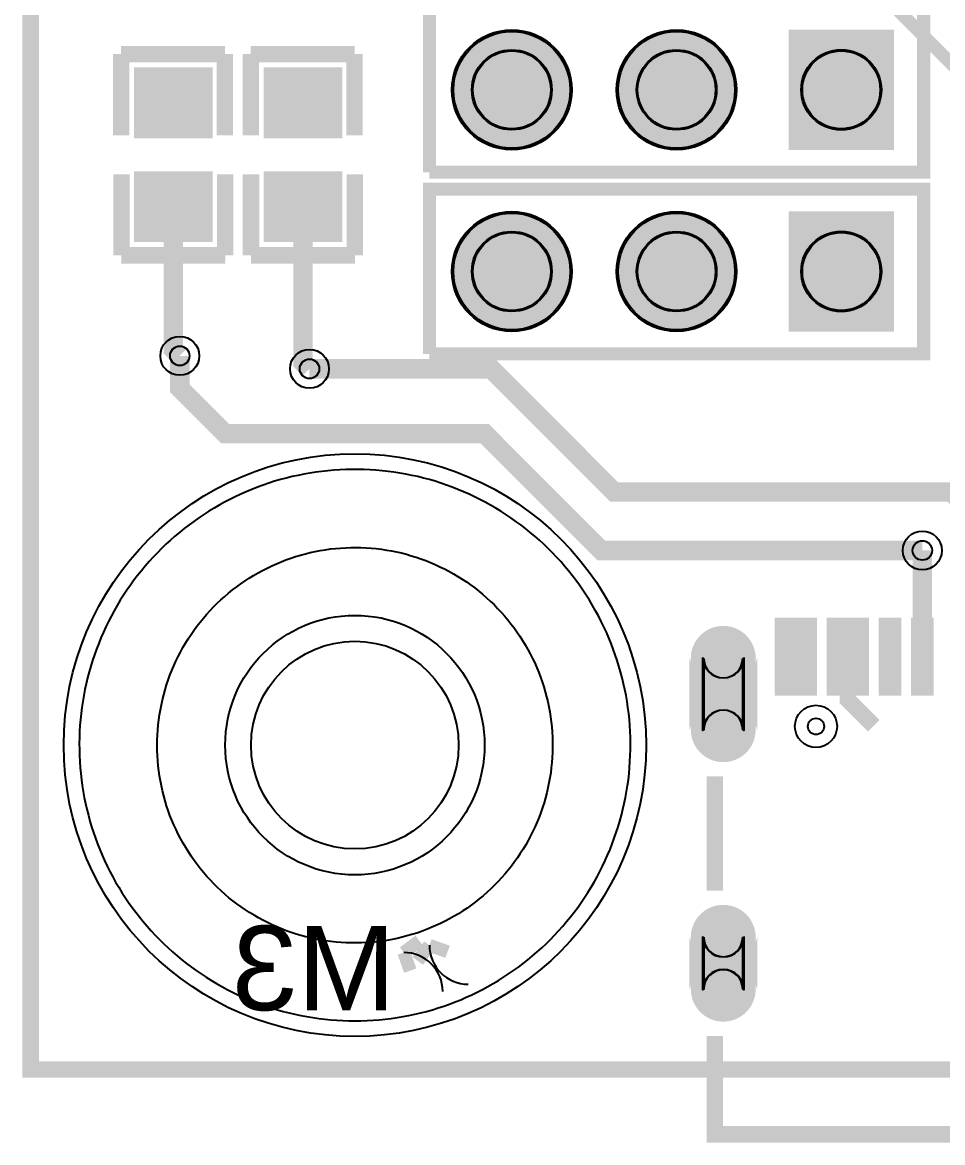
# Model space of a CAD drawing. Header units: millimetres. Extents: x -0.1 to 60.1, y -1.1 to 40.1.
# Drawn here: x -0.13 to 14.06, y -1.13 to 16.14 of the extents above; entities that cross this region are included whole.
import ezdxf

# ---------------------------------------------------------------- set-up
doc = ezdxf.new("R2010")
doc.units = ezdxf.units.MM
for name, color, linetype, true_color in [('BoardOutLine', 7, 'Continuous', 0xff00ff), ('BottomLayer', 7, 'Continuous', 0x0000ff), ('BottomSilkLayer', 7, 'Continuous', 0x66cc33), ('BottomSolderMaskLayer', 7, 'Continuous', 0xaa00ff), ('Document', 7, 'Continuous', 0xffffff), ('Hole', 7, 'Continuous', 0x222222), ('Multi-Layer', 7, 'Continuous', 0xc0c0c0), ('TopLayer', 7, 'Continuous', 0xff0000), ('TopPasteMaskLayer', 7, 'Continuous', 0x808080), ('TopSilkLayer', 7, 'Continuous', 0xffcc00), ('TopSolderMaskLayer', 7, 'Continuous', 0x800080)]:
    doc.layers.add(name, color=color, linetype=linetype, true_color=true_color)
doc.styles.get("Standard").update_dxf_attribs({"font": 'arial.ttf'})

msp = doc.modelspace()

# ---------------------------------------------------------------- hatches: boundary and pattern name
at = {"layer": 'BottomSolderMaskLayer'}
for points in [[(6.495, 15.1, 1), (8.345, 15.1, 1)], [(9.035, 15.1, 1), (10.885, 15.1, 1)], [(13.313, 14.175), (11.687, 14.175), (11.687, 16.025), (13.313, 16.025)], [(6.495, 12.3, 1), (8.345, 12.3, 1)], [(9.035, 12.3, 1), (10.885, 12.3, 1)], [(13.313, 11.375), (11.687, 11.375), (11.687, 13.225), (13.313, 13.225)], [(11.205, 6.351, -0.785398), (10.155, 6.351), (10.155, 5.224, -0.785398), (11.205, 5.224)], [(11.205, 2.049, -0.785398), (10.155, 2.049), (10.155, 1.226, -0.785398), (11.205, 1.226)]]:
    msp.add_hatch(color=256, dxfattribs=at).paths.add_polyline_path(points)
at = {"layer": 'Multi-Layer'}
for points in [[(6.52, 15.1, 1), (8.32, 15.1, 1)], [(9.06, 15.1, 1), (10.86, 15.1, 1)], [(13.287, 14.2), (11.713, 14.2), (11.713, 16), (13.287, 16)], [(6.52, 12.3, 1), (8.32, 12.3, 1)], [(9.06, 12.3, 1), (10.86, 12.3, 1)], [(13.287, 11.4), (11.713, 11.4), (11.713, 13.2), (13.287, 13.2)], [(11.18, 6.337, -0.785398), (10.18, 6.337), (10.18, 5.237, -0.785398), (11.18, 5.237)], [(11.18, 2.037, -0.785398), (10.18, 2.037), (10.18, 1.237, -0.785398), (11.18, 1.237)]]:
    msp.add_hatch(color=256, dxfattribs=at).paths.add_polyline_path(points)
at = {"layer": 'TopLayer'}
for points in [[(1.651, 14.4), (1.651, 15.4), (2.751, 15.4), (2.751, 14.4)], [(3.65, 14.4), (3.65, 15.4), (4.75, 15.4), (4.75, 14.4)], [(1.651, 12.8), (1.651, 13.8), (2.751, 13.8), (2.751, 12.8)], [(3.65, 12.8), (3.65, 13.8), (4.75, 13.8), (4.75, 12.8)], [(11.5, 6.937), (12.1, 6.937), (12.1, 5.787), (11.5, 5.787)], [(12.3, 6.937), (12.9, 6.937), (12.9, 5.787), (12.3, 5.787)], [(13.1, 6.937), (13.4, 6.937), (13.4, 5.787), (13.1, 5.787)], [(13.6, 6.937), (13.9, 6.937), (13.9, 5.787), (13.6, 5.787)]]:
    msp.add_hatch(color=256, dxfattribs=at).paths.add_polyline_path(points)
at = {"layer": 'TopPasteMaskLayer'}
for points in [[(1.651, 14.4), (1.651, 15.4), (2.751, 15.4), (2.751, 14.4)], [(3.65, 14.4), (3.65, 15.4), (4.75, 15.4), (4.75, 14.4)], [(1.651, 12.8), (1.651, 13.8), (2.751, 13.8), (2.751, 12.8)], [(3.65, 12.8), (3.65, 13.8), (4.75, 13.8), (4.75, 12.8)], [(11.5, 6.937), (12.1, 6.937), (12.1, 5.787), (11.5, 5.787)], [(12.3, 6.937), (12.9, 6.937), (12.9, 5.787), (12.3, 5.787)], [(13.1, 6.937), (13.4, 6.937), (13.4, 5.787), (13.1, 5.787)], [(13.6, 6.937), (13.9, 6.937), (13.9, 5.787), (13.6, 5.787)], [(10.18, 6.337), (10.181, 6.369), (10.184, 6.401), (10.189, 6.433), (10.196, 6.464), (10.205, 6.495), (10.217, 6.525), (10.23, 6.554), (10.244, 6.583), (10.261, 6.61), (10.279, 6.636), (10.299, 6.662), (10.321, 6.685), (10.344, 6.708), (10.368, 6.728), (10.394, 6.748), (10.421, 6.765), (10.449, 6.781), (10.478, 6.795), (10.507, 6.807), (10.538, 6.817), (10.569, 6.825), (10.6, 6.831), (10.632, 6.835), (10.664, 6.837), (10.696, 6.837), (10.728, 6.835), (10.76, 6.831), (10.791, 6.825), (10.822, 6.817), (10.853, 6.807), (10.882, 6.795), (10.911, 6.781), (10.939, 6.765), (10.966, 6.748), (10.992, 6.728), (11.016, 6.708), (11.039, 6.685), (11.061, 6.662), (11.081, 6.636), (11.099, 6.61), (11.116, 6.583), (11.13, 6.554), (11.143, 6.525), (11.155, 6.495), (11.164, 6.464), (11.171, 6.433), (11.176, 6.401), (11.179, 6.369), (11.18, 6.337), (11.18, 5.237), (11.179, 5.205), (11.176, 5.173), (11.171, 5.142), (11.164, 5.111), (11.155, 5.08), (11.143, 5.05), (11.13, 5.02), (11.116, 4.992), (11.099, 4.965), (11.081, 4.938), (11.061, 4.913), (11.039, 4.89), (11.016, 4.867), (10.992, 4.846), (10.966, 4.827), (10.939, 4.81), (10.911, 4.794), (10.882, 4.78), (10.853, 4.768), (10.822, 4.758), (10.791, 4.75), (10.76, 4.744), (10.728, 4.74), (10.696, 4.738), (10.664, 4.738), (10.632, 4.74), (10.6, 4.744), (10.569, 4.75), (10.538, 4.758), (10.507, 4.768), (10.478, 4.78), (10.449, 4.794), (10.421, 4.81), (10.394, 4.827), (10.368, 4.846), (10.344, 4.867), (10.321, 4.89), (10.299, 4.913), (10.279, 4.938), (10.261, 4.965), (10.244, 4.992), (10.23, 5.02), (10.217, 5.05), (10.205, 5.08), (10.196, 5.111), (10.189, 5.142), (10.184, 5.173), (10.181, 5.205), (10.18, 5.237)], [(10.18, 2.038), (10.181, 2.07), (10.184, 2.102), (10.189, 2.133), (10.196, 2.164), (10.205, 2.195), (10.217, 2.225), (10.23, 2.255), (10.244, 2.283), (10.261, 2.31), (10.279, 2.337), (10.299, 2.362), (10.321, 2.385), (10.344, 2.408), (10.368, 2.428), (10.394, 2.448), (10.421, 2.465), (10.449, 2.481), (10.478, 2.495), (10.507, 2.507), (10.538, 2.517), (10.569, 2.525), (10.6, 2.531), (10.632, 2.535), (10.664, 2.537), (10.696, 2.537), (10.728, 2.535), (10.76, 2.531), (10.791, 2.525), (10.822, 2.517), (10.853, 2.507), (10.882, 2.495), (10.911, 2.481), (10.939, 2.465), (10.966, 2.448), (10.992, 2.428), (11.016, 2.408), (11.039, 2.385), (11.061, 2.362), (11.081, 2.337), (11.099, 2.31), (11.116, 2.283), (11.13, 2.255), (11.143, 2.225), (11.155, 2.195), (11.164, 2.164), (11.171, 2.133), (11.176, 2.102), (11.179, 2.07), (11.18, 2.038), (11.18, 1.238), (11.179, 1.206), (11.176, 1.174), (11.171, 1.142), (11.164, 1.111), (11.155, 1.08), (11.143, 1.05), (11.13, 1.021), (11.116, 0.992), (11.099, 0.965), (11.081, 0.939), (11.061, 0.913), (11.039, 0.89), (11.016, 0.867), (10.992, 0.847), (10.966, 0.827), (10.939, 0.81), (10.911, 0.794), (10.882, 0.78), (10.853, 0.768), (10.822, 0.758), (10.791, 0.75), (10.76, 0.744), (10.728, 0.74), (10.696, 0.738), (10.664, 0.738), (10.632, 0.74), (10.6, 0.744), (10.569, 0.75), (10.538, 0.758), (10.507, 0.768), (10.478, 0.78), (10.449, 0.794), (10.421, 0.81), (10.394, 0.827), (10.368, 0.847), (10.344, 0.867), (10.321, 0.89), (10.299, 0.913), (10.279, 0.939), (10.261, 0.965), (10.244, 0.992), (10.23, 1.021), (10.217, 1.05), (10.205, 1.08), (10.196, 1.111), (10.189, 1.142), (10.184, 1.174), (10.181, 1.206), (10.18, 1.238)]]:
    msp.add_hatch(color=256, dxfattribs=at).paths.add_polyline_path(points)
at = {"layer": 'TopSolderMaskLayer'}
for points in [[(6.495, 15.1, 1), (8.345, 15.1, 1)], [(9.035, 15.1, 1), (10.885, 15.1, 1)], [(13.313, 14.175), (11.687, 14.175), (11.687, 16.025), (13.313, 16.025)], [(1.595, 14.353), (1.595, 15.446), (2.806, 15.446), (2.806, 14.353)], [(3.594, 14.353), (3.594, 15.446), (4.805, 15.446), (4.805, 14.353)], [(1.595, 12.753), (1.595, 13.846), (2.806, 13.846), (2.806, 12.753)], [(3.594, 12.753), (3.594, 13.846), (4.805, 13.846), (4.805, 12.753)], [(6.495, 12.3, 1), (8.345, 12.3, 1)], [(9.035, 12.3, 1), (10.885, 12.3, 1)], [(13.313, 11.375), (11.687, 11.375), (11.687, 13.225), (13.313, 13.225)], [(11.475, 6.963), (12.125, 6.963), (12.125, 5.762), (11.475, 5.762)], [(12.275, 6.963), (12.925, 6.963), (12.925, 5.762), (12.275, 5.762)], [(13.075, 6.963), (13.425, 6.963), (13.425, 5.762), (13.075, 5.762)], [(13.575, 6.963), (13.925, 6.963), (13.925, 5.762), (13.575, 5.762)], [(11.205, 6.351, -0.785398), (10.155, 6.351), (10.155, 5.224, -0.785398), (11.205, 5.224)], [(11.205, 2.049, -0.785398), (10.155, 2.049), (10.155, 1.226, -0.785398), (11.205, 1.226)]]:
    msp.add_hatch(color=256, dxfattribs=at).paths.add_polyline_path(points)

# ---------------------------------------------------------------- linework, layer by layer
at = {"layer": 'BoardOutLine', "const_width": 0.254}
msp.add_lwpolyline([(0, 40), (60, 40), (60, 0), (0, 0), (0, 40)], close=True, dxfattribs=at)
at = {"layer": 'BottomLayer'}
for points, const_width in [([(10.899, 16.901), (12.799, 16.901), (22.2, 7.501), (34.999, 7.501), (40, 12.499), (48.999, 12.499), (50.3, 13.8)], 0.2), ([(13.75, 8), (8.8, 8), (7, 9.8), (3, 9.8), (2.3, 10.5), (2.3, 11)], 0.3), ([(16.75, 8), (15.1, 8), (14.2, 8.9), (9, 8.9), (7.9, 10), (7.1, 10.8), (4.3, 10.8)], 0.3)]:
    msp.add_lwpolyline(points, dxfattribs=dict(at, const_width=const_width))
for points in [[(5.001, 0.75), (5.094, 0.751), (5.187, 0.754), (5.28, 0.759), (5.373, 0.766), (5.466, 0.776), (5.558, 0.787), (5.65, 0.8), (5.742, 0.815), (5.833, 0.832), (5.924, 0.852), (6.015, 0.873), (6.105, 0.896), (6.195, 0.921), (6.284, 0.948), (6.372, 0.977), (6.46, 1.008), (6.547, 1.041), (6.633, 1.076), (6.718, 1.113), (6.803, 1.151), (6.887, 1.192), (6.97, 1.234), (7.052, 1.278), (7.133, 1.324), (7.213, 1.371), (7.292, 1.421), (7.369, 1.472), (7.446, 1.524), (7.522, 1.579), (7.596, 1.635), (7.669, 1.692), (7.741, 1.752), (7.811, 1.812), (7.88, 1.875), (7.948, 1.938), (8.014, 2.004), (8.079, 2.07), (8.142, 2.139), (8.204, 2.208), (8.265, 2.279), (8.323, 2.351), (8.381, 2.424), (8.436, 2.499), (8.49, 2.575), (8.542, 2.652), (8.593, 2.73), (8.642, 2.809), (8.689, 2.889), (8.734, 2.97), (8.778, 3.053), (8.819, 3.136), (8.859, 3.22), (8.897, 3.305), (8.934, 3.39), (8.968, 3.477), (9, 3.564), (9.031, 3.652), (9.059, 3.741), (9.086, 3.83), (9.11, 3.919), (9.133, 4.01), (9.154, 4.1), (9.173, 4.192), (9.189, 4.283), (9.204, 4.375), (9.217, 4.467), (9.227, 4.56), (9.236, 4.652), (9.242, 4.745), (9.247, 4.838), (9.25, 4.931), (9.25, 5.024), (9.249, 5.117), (9.245, 5.21), (9.239, 5.303), (9.232, 5.395), (9.222, 5.488), (9.21, 5.58), (9.197, 5.672), (9.181, 5.764), (9.163, 5.855), (9.143, 5.946), (9.122, 6.037), (9.098, 6.127), (9.072, 6.216), (9.045, 6.305), (9.015, 6.393), (8.984, 6.481), (8.95, 6.568), (8.915, 6.654), (8.878, 6.739), (8.839, 6.823), (8.798, 6.907), (8.756, 6.99), (8.711, 7.071), (8.665, 7.152), (8.617, 7.232), (8.567, 7.311), (8.516, 7.388), (8.463, 7.464), (8.408, 7.54), (8.352, 7.614), (8.293, 7.686), (8.234, 7.758), (8.173, 7.828), (8.11, 7.897), (8.046, 7.964), (7.98, 8.03), (7.913, 8.095), (7.845, 8.158), (7.775, 8.219), (7.704, 8.279), (7.632, 8.337), (7.558, 8.394), (7.483, 8.449), (7.407, 8.503), (7.33, 8.555), (7.251, 8.605), (7.172, 8.653), (7.091, 8.7), (7.01, 8.745), (6.927, 8.788), (6.844, 8.829), (6.76, 8.869), (6.675, 8.906), (6.589, 8.942), (6.502, 8.976), (6.415, 9.008), (6.327, 9.038), (6.238, 9.066), (6.149, 9.092), (6.059, 9.116), (5.968, 9.138), (5.878, 9.158), (5.786, 9.177), (5.695, 9.193), (5.603, 9.207), (5.511, 9.219), (5.418, 9.229), (5.325, 9.238), (5.233, 9.244), (5.14, 9.248), (5.047, 9.25), (4.954, 9.25), (4.861, 9.248), (4.768, 9.244), (4.675, 9.238), (4.582, 9.229), (4.49, 9.219), (4.397, 9.207), (4.305, 9.193), (4.214, 9.177), (4.123, 9.158), (4.032, 9.138), (3.941, 9.116), (3.852, 9.092), (3.762, 9.066), (3.674, 9.038), (3.586, 9.008), (3.498, 8.976), (3.412, 8.942), (3.326, 8.906), (3.241, 8.869), (3.156, 8.829), (3.073, 8.788), (2.99, 8.745), (2.909, 8.7), (2.828, 8.653), (2.749, 8.605), (2.671, 8.555), (2.593, 8.503), (2.517, 8.449), (2.442, 8.394), (2.369, 8.337), (2.296, 8.279), (2.225, 8.219), (2.155, 8.158), (2.087, 8.095), (2.02, 8.03), (1.954, 7.964), (1.89, 7.897), (1.827, 7.828), (1.766, 7.758), (1.707, 7.686), (1.649, 7.614), (1.592, 7.54), (1.538, 7.464), (1.484, 7.388), (1.433, 7.311), (1.383, 7.232), (1.335, 7.152), (1.289, 7.071), (1.245, 6.99), (1.202, 6.907), (1.161, 6.823), (1.122, 6.739), (1.085, 6.654), (1.05, 6.568), (1.016, 6.481), (0.985, 6.393), (0.955, 6.305), (0.928, 6.216), (0.902, 6.127), (0.878, 6.037), (0.857, 5.946), (0.837, 5.855), (0.819, 5.764), (0.804, 5.672), (0.79, 5.58), (0.778, 5.488), (0.769, 5.395), (0.761, 5.303), (0.755, 5.21), (0.752, 5.117), (0.75, 5.024), (0.751, 4.931), (0.753, 4.838), (0.758, 4.745), (0.764, 4.652), (0.773, 4.56), (0.784, 4.467), (0.796, 4.375), (0.811, 4.283), (0.828, 4.192), (0.846, 4.1), (0.867, 4.01), (0.89, 3.919), (0.914, 3.83), (0.941, 3.741), (0.97, 3.652), (1, 3.564), (1.032, 3.477), (1.067, 3.39), (1.103, 3.305), (1.141, 3.22), (1.181, 3.136), (1.223, 3.053), (1.266, 2.97), (1.311, 2.889), (1.358, 2.809), (1.407, 2.73), (1.458, 2.652), (1.51, 2.575), (1.564, 2.499), (1.62, 2.424), (1.677, 2.351), (1.736, 2.279), (1.796, 2.208), (1.858, 2.139), (1.921, 2.07), (1.986, 2.004), (2.052, 1.938), (2.12, 1.875), (2.189, 1.812), (2.26, 1.752), (2.331, 1.692), (2.404, 1.635), (2.479, 1.579), (2.554, 1.524), (2.631, 1.472), (2.709, 1.421), (2.788, 1.371), (2.867, 1.324), (2.948, 1.278), (3.03, 1.234), (3.113, 1.192), (3.197, 1.151), (3.282, 1.113), (3.367, 1.076), (3.454, 1.041), (3.541, 1.008), (3.628, 0.977), (3.717, 0.948), (3.806, 0.921), (3.895, 0.896), (3.985, 0.873), (4.076, 0.852), (4.167, 0.832), (4.258, 0.815), (4.35, 0.8), (4.442, 0.787), (4.535, 0.776), (4.627, 0.766), (4.72, 0.759), (4.813, 0.754), (4.906, 0.751), (4.999, 0.75)], [(1.951, 4.997), (1.952, 5.075), (1.955, 5.154), (1.96, 5.233), (1.967, 5.311), (1.976, 5.389), (1.987, 5.467), (2, 5.545), (2.016, 5.622), (2.033, 5.699), (2.052, 5.776), (2.073, 5.852), (2.096, 5.927), (2.121, 6.002), (2.148, 6.076), (2.177, 6.149), (2.207, 6.221), (2.24, 6.293), (2.274, 6.364), (2.311, 6.434), (2.349, 6.503), (2.388, 6.571), (2.43, 6.638), (2.473, 6.704), (2.518, 6.768), (2.565, 6.832), (2.613, 6.894), (2.663, 6.955), (2.714, 7.015), (2.767, 7.073), (2.821, 7.13), (2.877, 7.186), (2.935, 7.24), (2.993, 7.293), (3.053, 7.344), (3.114, 7.393), (3.177, 7.441), (3.241, 7.487), (3.306, 7.532), (3.372, 7.575), (3.439, 7.616), (3.507, 7.656), (3.576, 7.693), (3.646, 7.729), (3.717, 7.763), (3.789, 7.795), (3.862, 7.826), (3.935, 7.854), (4.01, 7.881), (4.084, 7.905), (4.16, 7.928), (4.236, 7.949), (4.312, 7.968), (4.389, 7.984), (4.467, 7.999), (4.544, 8.012), (4.622, 8.023), (4.701, 8.031), (4.779, 8.038), (4.858, 8.043), (4.937, 8.045), (5.015, 8.046), (5.094, 8.045), (5.173, 8.041), (5.251, 8.036), (5.33, 8.028), (5.408, 8.019), (5.486, 8.007), (5.563, 7.994), (5.641, 7.978), (5.717, 7.961), (5.794, 7.941), (5.87, 7.919), (5.945, 7.896), (6.019, 7.871), (6.093, 7.843), (6.166, 7.814), (6.239, 7.783), (6.31, 7.75), (6.381, 7.715), (6.451, 7.679), (6.52, 7.641), (6.587, 7.6), (6.654, 7.559), (6.72, 7.515), (6.784, 7.47), (6.847, 7.423), (6.91, 7.374), (6.97, 7.324), (7.03, 7.272), (7.088, 7.219), (7.145, 7.165), (7.2, 7.108), (7.254, 7.051), (7.306, 6.992), (7.357, 6.932), (7.406, 6.87), (7.454, 6.808), (7.499, 6.744), (7.544, 6.678), (7.586, 6.612), (7.627, 6.545), (7.666, 6.476), (7.704, 6.407), (7.739, 6.337), (7.773, 6.266), (7.805, 6.193), (7.835, 6.121), (7.863, 6.047), (7.889, 5.973), (7.913, 5.898), (7.936, 5.822), (7.956, 5.746), (7.974, 5.67), (7.991, 5.592), (8.005, 5.515), (8.017, 5.437), (8.028, 5.359), (8.036, 5.281), (8.042, 5.202), (8.047, 5.124), (8.049, 5.045), (8.049, 4.966), (8.047, 4.887), (8.043, 4.808), (8.037, 4.73), (8.029, 4.651), (8.019, 4.573), (8.007, 4.495), (7.993, 4.417), (7.977, 4.34), (7.959, 4.263), (7.939, 4.187), (7.917, 4.111), (7.893, 4.036), (7.867, 3.962), (7.84, 3.888), (7.81, 3.815), (7.778, 3.743), (7.745, 3.671), (7.71, 3.601), (7.673, 3.531), (7.634, 3.462), (7.593, 3.395), (7.551, 3.328), (7.507, 3.263), (7.461, 3.199), (7.413, 3.136), (7.364, 3.074), (7.314, 3.013), (7.262, 2.954), (7.208, 2.896), (7.153, 2.84), (7.096, 2.785), (7.038, 2.731), (6.979, 2.679), (6.918, 2.629), (6.856, 2.58), (6.793, 2.533), (6.729, 2.487), (6.663, 2.444), (6.597, 2.401), (6.529, 2.361), (6.46, 2.322), (6.39, 2.285), (6.32, 2.25), (6.248, 2.217), (6.176, 2.186), (6.103, 2.156), (6.029, 2.129), (5.954, 2.103), (5.879, 2.079), (5.803, 2.058), (5.727, 2.038), (5.65, 2.02), (5.573, 2.004), (5.495, 1.99), (5.417, 1.979), (5.339, 1.969), (5.26, 1.961), (5.182, 1.955), (5.103, 1.952), (5.024, 1.95), (4.945, 1.95), (4.866, 1.953), (4.788, 1.957), (4.709, 1.964), (4.631, 1.972), (4.552, 1.983), (4.475, 1.996), (4.397, 2.01), (4.32, 2.027), (4.243, 2.045), (4.167, 2.066), (4.092, 2.088), (4.017, 2.113), (3.942, 2.139), (3.869, 2.168), (3.796, 2.198), (3.724, 2.23), (3.653, 2.264), (3.582, 2.3), (3.513, 2.337), (3.445, 2.377), (3.377, 2.418), (3.311, 2.46), (3.246, 2.505), (3.182, 2.551), (3.119, 2.599), (3.058, 2.648), (2.998, 2.699), (2.939, 2.752), (2.881, 2.806), (2.825, 2.862), (2.771, 2.919), (2.718, 2.977), (2.666, 3.037), (2.616, 3.098), (2.568, 3.16), (2.521, 3.223), (2.476, 3.288), (2.433, 3.354), (2.391, 3.421), (2.351, 3.489), (2.313, 3.558), (2.276, 3.628), (2.242, 3.699), (2.209, 3.771), (2.178, 3.843), (2.149, 3.917), (2.122, 3.991), (2.097, 4.065), (2.074, 4.141), (2.053, 4.217), (2.034, 4.293), (2.016, 4.37), (2.001, 4.448), (1.988, 4.525), (1.977, 4.603), (1.967, 4.682), (1.96, 4.76), (1.955, 4.839), (1.952, 4.918), (1.951, 4.997)]]:
    msp.add_lwpolyline(points, close=True, dxfattribs=at)
at = {"layer": 'BottomSilkLayer', "const_width": 0.2}
for points in [[(5.754, 1.803), (5.994, 1.983)], [(5.754, 1.803), (5.854, 1.523)]]:
    msp.add_lwpolyline(points, dxfattribs=at)
at = {"layer": 'BottomSilkLayer'}
msp.add_circle((5, 5), 4.49, dxfattribs=at)
msp.add_arc((5.754, 1.203), 0.6, 359.9976, 90, dxfattribs=at)
at = {"layer": 'BottomSolderMaskLayer'}
for points in [[(10.365, 6.351), (10.365, 5.224)], [(10.995, 6.351), (10.995, 5.224)], [(10.365, 2.049), (10.365, 1.226)], [(10.995, 2.049), (10.995, 1.226)]]:
    msp.add_lwpolyline(points, close=True, dxfattribs=at)
for centre, radius in [((7.42, 15.1), 0.925), ((9.96, 15.1), 0.925), ((7.42, 15.1), 0.617), ((9.96, 15.1), 0.617), ((12.5, 15.1), 0.619), ((7.42, 12.3), 0.925), ((9.96, 12.3), 0.925), ((7.42, 12.3), 0.617), ((9.96, 12.3), 0.617), ((12.5, 12.3), 0.619), ((5, 5), 2)]:
    msp.add_circle(centre, radius, dxfattribs=at)
for centre, start, end in [((10.68, 6.351), 180, 0), ((10.68, 5.224), 0, 180), ((10.68, 2.049), 180, 0), ((10.68, 1.226), 0, 180)]:
    msp.add_arc(centre, 0.315, start, end, dxfattribs=at)
at = {"layer": 'Document'}
msp.add_circle((12.11, 5.288), 0.125, dxfattribs=at)
at = {"layer": 'Hole'}
for centre in [(2.3, 11), (4.3, 10.8), (13.75, 8)]:
    msp.add_circle(centre, 0.15, dxfattribs=at)
at = {"layer": 'Multi-Layer'}
for points in [[(10.38, 6.337), (10.38, 5.237)], [(10.98, 6.337), (10.98, 5.237)], [(10.38, 2.038), (10.38, 1.238)], [(10.98, 2.038), (10.98, 1.238)]]:
    msp.add_lwpolyline(points, close=True, dxfattribs=at)
for centre, radius in [((7.42, 15.1), 0.9), ((9.96, 15.1), 0.9), ((7.42, 15.1), 0.6), ((9.96, 15.1), 0.6), ((12.5, 15.1), 0.6), ((7.42, 12.3), 0.9), ((9.96, 12.3), 0.9), ((7.42, 12.3), 0.6), ((9.96, 12.3), 0.6), ((12.5, 12.3), 0.6), ((2.3, 11), 0.3), ((4.3, 10.8), 0.3), ((13.75, 8), 0.3), ((5, 5), 1.6), ((12.11, 5.288), 0.325)]:
    msp.add_circle(centre, radius, dxfattribs=at)
for centre, start, end in [((10.68, 6.337), 180, 0), ((10.68, 5.237), 0, 180), ((10.68, 2.038), 180, 0), ((10.68, 1.238), 0, 180)]:
    msp.add_arc(centre, 0.3, start, end, dxfattribs=at)
at = {"layer": 'TopLayer'}
for points, const_width in [([(2.3, 11), (2.2, 11.1), (2.2, 13.3)], 0.3), ([(4.3, 10.8), (4.2, 10.9), (4.2, 13.3)], 0.3), ([(13.75, 6.362), (13.75, 8)], 0.3), ([(12.6, 6.362), (12.6, 5.7), (13, 5.3)], 0.25)]:
    msp.add_lwpolyline(points, dxfattribs=dict(at, const_width=const_width))
for points in [[(5.001, 0.75), (5.094, 0.751), (5.187, 0.754), (5.28, 0.759), (5.373, 0.766), (5.466, 0.776), (5.558, 0.787), (5.65, 0.8), (5.742, 0.815), (5.833, 0.832), (5.924, 0.852), (6.015, 0.873), (6.105, 0.896), (6.195, 0.921), (6.284, 0.948), (6.372, 0.977), (6.46, 1.008), (6.547, 1.041), (6.633, 1.076), (6.718, 1.113), (6.803, 1.151), (6.887, 1.192), (6.97, 1.234), (7.052, 1.278), (7.133, 1.324), (7.213, 1.371), (7.292, 1.421), (7.369, 1.472), (7.446, 1.524), (7.522, 1.579), (7.596, 1.635), (7.669, 1.692), (7.741, 1.752), (7.811, 1.812), (7.88, 1.875), (7.948, 1.938), (8.014, 2.004), (8.079, 2.07), (8.142, 2.139), (8.204, 2.208), (8.265, 2.279), (8.323, 2.351), (8.381, 2.424), (8.436, 2.499), (8.49, 2.575), (8.542, 2.652), (8.593, 2.73), (8.642, 2.809), (8.689, 2.889), (8.734, 2.97), (8.778, 3.053), (8.819, 3.136), (8.859, 3.22), (8.897, 3.305), (8.934, 3.39), (8.968, 3.477), (9, 3.564), (9.031, 3.652), (9.059, 3.741), (9.086, 3.83), (9.11, 3.919), (9.133, 4.01), (9.154, 4.1), (9.173, 4.192), (9.189, 4.283), (9.204, 4.375), (9.217, 4.467), (9.227, 4.56), (9.236, 4.652), (9.242, 4.745), (9.247, 4.838), (9.25, 4.931), (9.25, 5.024), (9.249, 5.117), (9.245, 5.21), (9.239, 5.303), (9.232, 5.395), (9.222, 5.488), (9.21, 5.58), (9.197, 5.672), (9.181, 5.764), (9.163, 5.855), (9.143, 5.946), (9.122, 6.037), (9.098, 6.127), (9.072, 6.216), (9.045, 6.305), (9.015, 6.393), (8.984, 6.481), (8.95, 6.568), (8.915, 6.654), (8.878, 6.739), (8.839, 6.823), (8.798, 6.907), (8.756, 6.99), (8.711, 7.071), (8.665, 7.152), (8.617, 7.232), (8.567, 7.311), (8.516, 7.388), (8.463, 7.464), (8.408, 7.54), (8.352, 7.614), (8.293, 7.686), (8.234, 7.758), (8.173, 7.828), (8.11, 7.897), (8.046, 7.964), (7.98, 8.03), (7.913, 8.095), (7.845, 8.158), (7.775, 8.219), (7.704, 8.279), (7.632, 8.337), (7.558, 8.394), (7.483, 8.449), (7.407, 8.503), (7.33, 8.555), (7.251, 8.605), (7.172, 8.653), (7.091, 8.7), (7.01, 8.745), (6.927, 8.788), (6.844, 8.829), (6.76, 8.869), (6.675, 8.906), (6.589, 8.942), (6.502, 8.976), (6.415, 9.008), (6.327, 9.038), (6.238, 9.066), (6.149, 9.092), (6.059, 9.116), (5.968, 9.138), (5.878, 9.158), (5.786, 9.177), (5.695, 9.193), (5.603, 9.207), (5.511, 9.219), (5.418, 9.229), (5.325, 9.238), (5.233, 9.244), (5.14, 9.248), (5.047, 9.25), (4.954, 9.25), (4.861, 9.248), (4.768, 9.244), (4.675, 9.238), (4.582, 9.229), (4.49, 9.219), (4.397, 9.207), (4.305, 9.193), (4.214, 9.177), (4.123, 9.158), (4.032, 9.138), (3.941, 9.116), (3.852, 9.092), (3.762, 9.066), (3.674, 9.038), (3.586, 9.008), (3.498, 8.976), (3.412, 8.942), (3.326, 8.906), (3.241, 8.869), (3.156, 8.829), (3.073, 8.788), (2.99, 8.745), (2.909, 8.7), (2.828, 8.653), (2.749, 8.605), (2.671, 8.555), (2.593, 8.503), (2.517, 8.449), (2.442, 8.394), (2.369, 8.337), (2.296, 8.279), (2.225, 8.219), (2.155, 8.158), (2.087, 8.095), (2.02, 8.03), (1.954, 7.964), (1.89, 7.897), (1.827, 7.828), (1.766, 7.758), (1.707, 7.686), (1.649, 7.614), (1.592, 7.54), (1.538, 7.464), (1.484, 7.388), (1.433, 7.311), (1.383, 7.232), (1.335, 7.152), (1.289, 7.071), (1.245, 6.99), (1.202, 6.907), (1.161, 6.823), (1.122, 6.739), (1.085, 6.654), (1.05, 6.568), (1.016, 6.481), (0.985, 6.393), (0.955, 6.305), (0.928, 6.216), (0.902, 6.127), (0.878, 6.037), (0.857, 5.946), (0.837, 5.855), (0.819, 5.764), (0.804, 5.672), (0.79, 5.58), (0.778, 5.488), (0.769, 5.395), (0.761, 5.303), (0.755, 5.21), (0.752, 5.117), (0.75, 5.024), (0.751, 4.931), (0.753, 4.838), (0.758, 4.745), (0.764, 4.652), (0.773, 4.56), (0.784, 4.467), (0.796, 4.375), (0.811, 4.283), (0.828, 4.192), (0.846, 4.1), (0.867, 4.01), (0.89, 3.919), (0.914, 3.83), (0.941, 3.741), (0.97, 3.652), (1, 3.564), (1.032, 3.477), (1.067, 3.39), (1.103, 3.305), (1.141, 3.22), (1.181, 3.136), (1.223, 3.053), (1.266, 2.97), (1.311, 2.889), (1.358, 2.809), (1.407, 2.73), (1.458, 2.652), (1.51, 2.575), (1.564, 2.499), (1.62, 2.424), (1.677, 2.351), (1.736, 2.279), (1.796, 2.208), (1.858, 2.139), (1.921, 2.07), (1.986, 2.004), (2.052, 1.938), (2.12, 1.875), (2.189, 1.812), (2.26, 1.752), (2.331, 1.692), (2.404, 1.635), (2.479, 1.579), (2.554, 1.524), (2.631, 1.472), (2.709, 1.421), (2.788, 1.371), (2.867, 1.324), (2.948, 1.278), (3.03, 1.234), (3.113, 1.192), (3.197, 1.151), (3.282, 1.113), (3.367, 1.076), (3.454, 1.041), (3.541, 1.008), (3.628, 0.977), (3.717, 0.948), (3.806, 0.921), (3.895, 0.896), (3.985, 0.873), (4.076, 0.852), (4.167, 0.832), (4.258, 0.815), (4.35, 0.8), (4.442, 0.787), (4.535, 0.776), (4.627, 0.766), (4.72, 0.759), (4.813, 0.754), (4.906, 0.751), (4.999, 0.75)], [(1.951, 4.997), (1.952, 5.075), (1.955, 5.154), (1.96, 5.233), (1.967, 5.311), (1.976, 5.389), (1.987, 5.467), (2, 5.545), (2.016, 5.622), (2.033, 5.699), (2.052, 5.776), (2.073, 5.852), (2.096, 5.927), (2.121, 6.002), (2.148, 6.076), (2.177, 6.149), (2.207, 6.221), (2.24, 6.293), (2.274, 6.364), (2.311, 6.434), (2.349, 6.503), (2.388, 6.571), (2.43, 6.638), (2.473, 6.704), (2.518, 6.768), (2.565, 6.832), (2.613, 6.894), (2.663, 6.955), (2.714, 7.015), (2.767, 7.073), (2.821, 7.13), (2.877, 7.186), (2.935, 7.24), (2.993, 7.293), (3.053, 7.344), (3.114, 7.393), (3.177, 7.441), (3.241, 7.487), (3.306, 7.532), (3.372, 7.575), (3.439, 7.616), (3.507, 7.656), (3.576, 7.693), (3.646, 7.729), (3.717, 7.763), (3.789, 7.795), (3.862, 7.826), (3.935, 7.854), (4.01, 7.881), (4.084, 7.905), (4.16, 7.928), (4.236, 7.949), (4.312, 7.968), (4.389, 7.984), (4.467, 7.999), (4.544, 8.012), (4.622, 8.023), (4.701, 8.031), (4.779, 8.038), (4.858, 8.043), (4.937, 8.045), (5.015, 8.046), (5.094, 8.045), (5.173, 8.041), (5.251, 8.036), (5.33, 8.028), (5.408, 8.019), (5.486, 8.007), (5.563, 7.994), (5.641, 7.978), (5.717, 7.961), (5.794, 7.941), (5.87, 7.919), (5.945, 7.896), (6.019, 7.871), (6.093, 7.843), (6.166, 7.814), (6.239, 7.783), (6.31, 7.75), (6.381, 7.715), (6.451, 7.679), (6.52, 7.641), (6.587, 7.6), (6.654, 7.559), (6.72, 7.515), (6.784, 7.47), (6.847, 7.423), (6.91, 7.374), (6.97, 7.324), (7.03, 7.272), (7.088, 7.219), (7.145, 7.165), (7.2, 7.108), (7.254, 7.051), (7.306, 6.992), (7.357, 6.932), (7.406, 6.87), (7.454, 6.808), (7.499, 6.744), (7.544, 6.678), (7.586, 6.612), (7.627, 6.545), (7.666, 6.476), (7.704, 6.407), (7.739, 6.337), (7.773, 6.266), (7.805, 6.193), (7.835, 6.121), (7.863, 6.047), (7.889, 5.973), (7.913, 5.898), (7.936, 5.822), (7.956, 5.746), (7.974, 5.67), (7.991, 5.592), (8.005, 5.515), (8.017, 5.437), (8.028, 5.359), (8.036, 5.281), (8.042, 5.202), (8.047, 5.124), (8.049, 5.045), (8.049, 4.966), (8.047, 4.887), (8.043, 4.808), (8.037, 4.73), (8.029, 4.651), (8.019, 4.573), (8.007, 4.495), (7.993, 4.417), (7.977, 4.34), (7.959, 4.263), (7.939, 4.187), (7.917, 4.111), (7.893, 4.036), (7.867, 3.962), (7.84, 3.888), (7.81, 3.815), (7.778, 3.743), (7.745, 3.671), (7.71, 3.601), (7.673, 3.531), (7.634, 3.462), (7.593, 3.395), (7.551, 3.328), (7.507, 3.263), (7.461, 3.199), (7.413, 3.136), (7.364, 3.074), (7.314, 3.013), (7.262, 2.954), (7.208, 2.896), (7.153, 2.84), (7.096, 2.785), (7.038, 2.731), (6.979, 2.679), (6.918, 2.629), (6.856, 2.58), (6.793, 2.533), (6.729, 2.487), (6.663, 2.444), (6.597, 2.401), (6.529, 2.361), (6.46, 2.322), (6.39, 2.285), (6.32, 2.25), (6.248, 2.217), (6.176, 2.186), (6.103, 2.156), (6.029, 2.129), (5.954, 2.103), (5.879, 2.079), (5.803, 2.058), (5.727, 2.038), (5.65, 2.02), (5.573, 2.004), (5.495, 1.99), (5.417, 1.979), (5.339, 1.969), (5.26, 1.961), (5.182, 1.955), (5.103, 1.952), (5.024, 1.95), (4.945, 1.95), (4.866, 1.953), (4.788, 1.957), (4.709, 1.964), (4.631, 1.972), (4.552, 1.983), (4.475, 1.996), (4.397, 2.01), (4.32, 2.027), (4.243, 2.045), (4.167, 2.066), (4.092, 2.088), (4.017, 2.113), (3.942, 2.139), (3.869, 2.168), (3.796, 2.198), (3.724, 2.23), (3.653, 2.264), (3.582, 2.3), (3.513, 2.337), (3.445, 2.377), (3.377, 2.418), (3.311, 2.46), (3.246, 2.505), (3.182, 2.551), (3.119, 2.599), (3.058, 2.648), (2.998, 2.699), (2.939, 2.752), (2.881, 2.806), (2.825, 2.862), (2.771, 2.919), (2.718, 2.977), (2.666, 3.037), (2.616, 3.098), (2.568, 3.16), (2.521, 3.223), (2.476, 3.288), (2.433, 3.354), (2.391, 3.421), (2.351, 3.489), (2.313, 3.558), (2.276, 3.628), (2.242, 3.699), (2.209, 3.771), (2.178, 3.843), (2.149, 3.917), (2.122, 3.991), (2.097, 4.065), (2.074, 4.141), (2.053, 4.217), (2.034, 4.293), (2.016, 4.37), (2.001, 4.448), (1.988, 4.525), (1.977, 4.603), (1.967, 4.682), (1.96, 4.76), (1.955, 4.839), (1.952, 4.918), (1.951, 4.997)]]:
    msp.add_lwpolyline(points, close=True, dxfattribs=at)
at = {"layer": 'TopSilkLayer'}
for points, const_width in [([(11.865, 13.83), (13.77, 13.83), (13.77, 16.37), (6.15, 16.37), (6.15, 13.83)], 0.203), ([(1.395, 14.4), (1.395, 15.65)], 0.254), ([(1.395, 15.65), (2.995, 15.65)], 0.254), ([(2.995, 14.4), (2.995, 15.65)], 0.254), ([(3.394, 14.4), (3.394, 15.65)], 0.254), ([(3.394, 15.65), (4.994, 15.65)], 0.254), ([(4.994, 14.4), (4.994, 15.65)], 0.254), ([(1.401, 13.8), (1.401, 12.55)], 0.254), ([(3.001, 13.8), (3.001, 12.55)], 0.254), ([(3.399, 13.8), (3.399, 12.55)], 0.254), ([(5, 13.8), (5, 12.55)], 0.254), ([(6.15, 13.83), (11.865, 13.83)], 0.203), ([(11.865, 11.03), (13.77, 11.03), (13.77, 13.57), (6.15, 13.57), (6.15, 11.03)], 0.203), ([(1.401, 12.55), (3.001, 12.55)], 0.254), ([(3.399, 12.55), (5, 12.55)], 0.254), ([(6.15, 11.03), (11.865, 11.03)], 0.203), ([(10.55, 4.518), (10.55, 2.757)], 0.254), ([(6.149, 1.914), (5.969, 1.674)], 0.2), ([(6.149, 1.914), (6.429, 1.814)], 0.2), ([(10.55, 0.518), (10.55, -1), (19.45, -1), (19.45, 0.518)], 0.254)]:
    msp.add_lwpolyline(points, dxfattribs=dict(at, const_width=const_width))
msp.add_circle((5, 5), 4.49, dxfattribs=at)
msp.add_arc((6.749, 1.914), 0.6, 180, 270, dxfattribs=at)
at = {"layer": 'TopSolderMaskLayer'}
for points in [[(10.365, 6.351), (10.365, 5.224)], [(10.995, 6.351), (10.995, 5.224)], [(10.365, 2.049), (10.365, 1.226)], [(10.995, 2.049), (10.995, 1.226)]]:
    msp.add_lwpolyline(points, close=True, dxfattribs=at)
for centre, radius in [((7.42, 15.1), 0.925), ((9.96, 15.1), 0.925), ((7.42, 15.1), 0.617), ((9.96, 15.1), 0.617), ((12.5, 15.1), 0.619), ((7.42, 12.3), 0.925), ((9.96, 12.3), 0.925), ((7.42, 12.3), 0.617), ((9.96, 12.3), 0.617), ((12.5, 12.3), 0.619), ((5, 5), 2)]:
    msp.add_circle(centre, radius, dxfattribs=at)
for centre, start, end in [((10.68, 6.351), 180, 0), ((10.68, 5.224), 0, 180), ((10.68, 2.049), 180, 0), ((10.68, 1.226), 0, 180)]:
    msp.add_arc(centre, 0.315, start, end, dxfattribs=at)

# ---------------------------------------------------------------- texts
at = {"layer": 'BottomSilkLayer', "text_generation_flag": 2}
msp.add_text('M3', height=1.3, dxfattribs=at).set_placement((5.627, 0.914))

doc.saveas('drawing.dxf')
